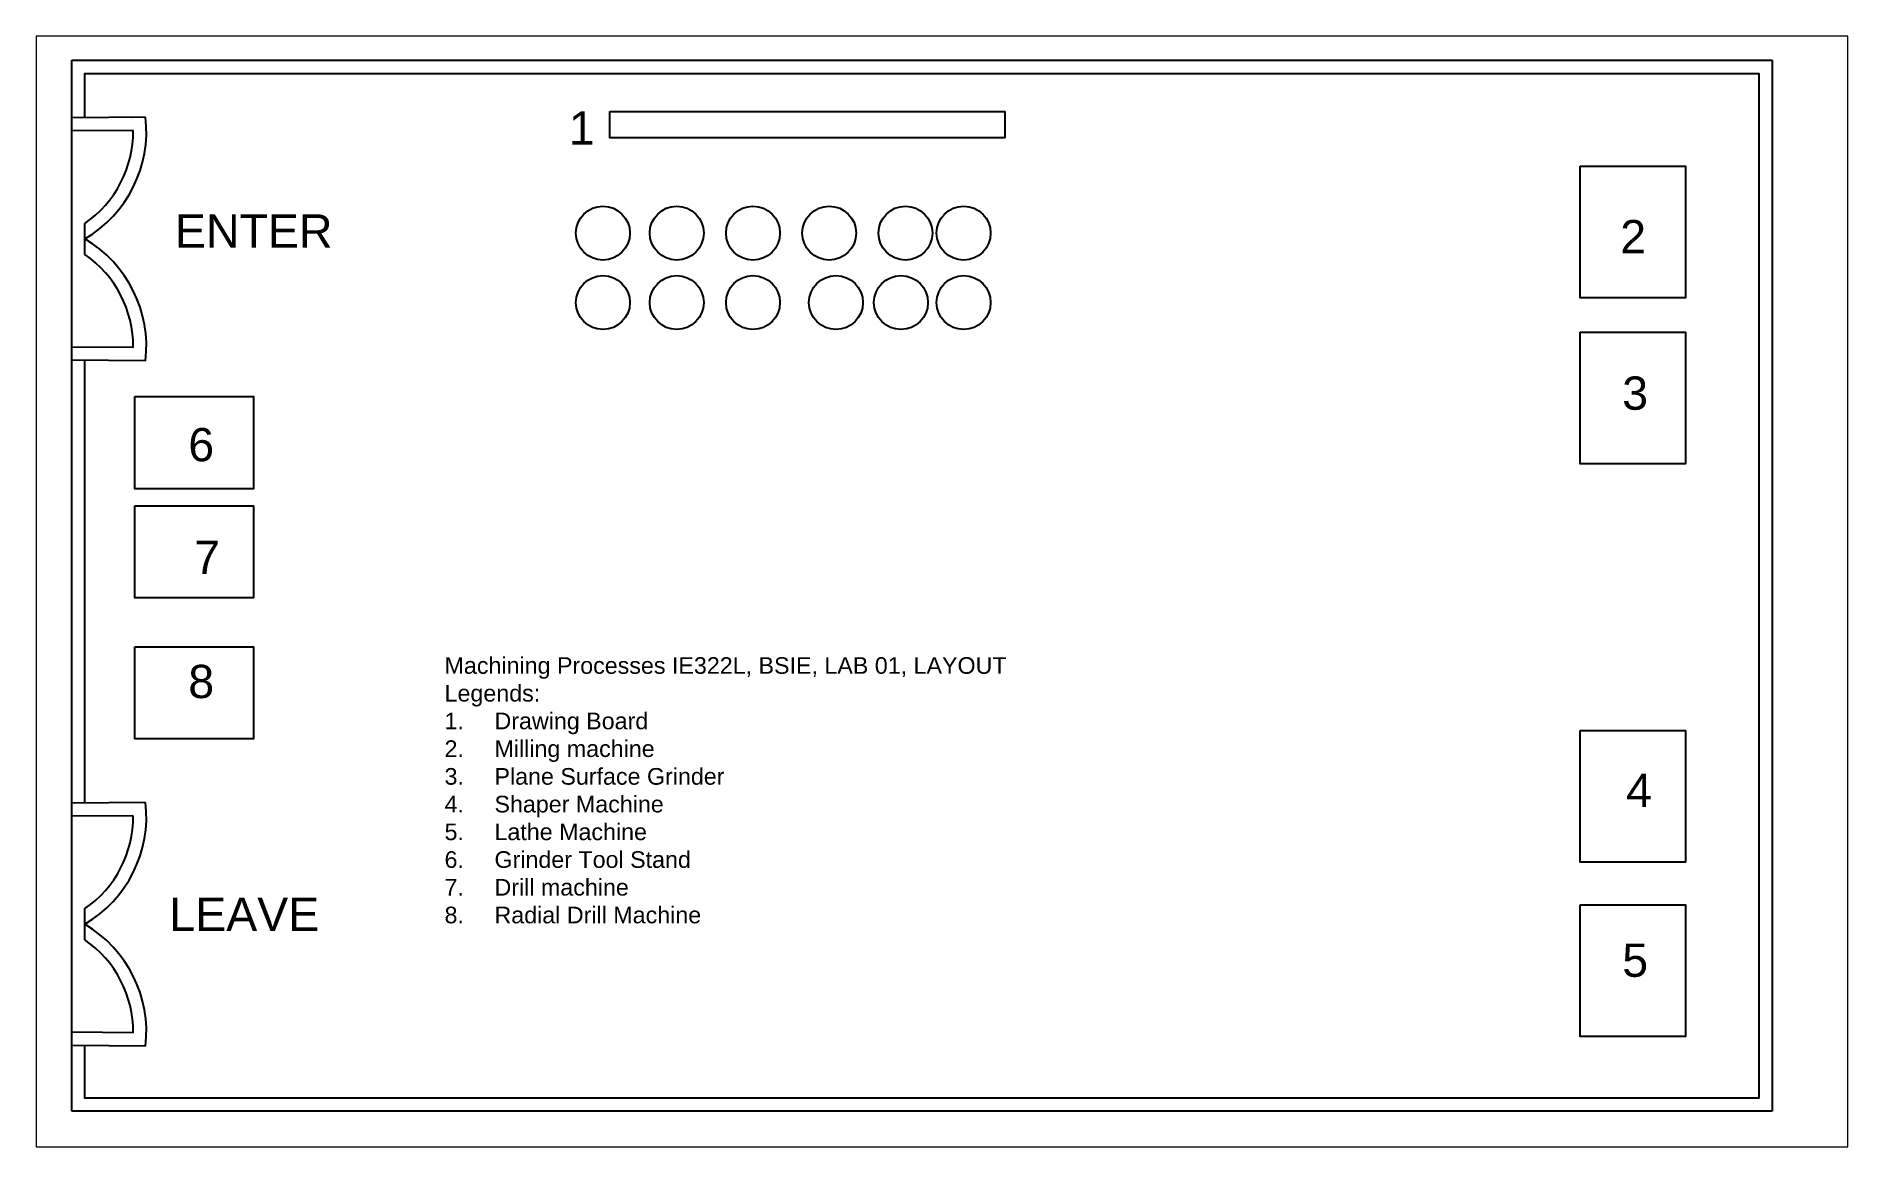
# Paper-space layout 'Layout1' of a CAD drawing. Header units: inches. Extents: x 0.2 to 11, y 0.1 to 6.8.
# The model-space entities are those that its viewports show. They can reach past a viewport. Long polylines and large blocks are cut down to what shows.
import ezdxf

# ---------------------------------------------------------------- set-up
doc = ezdxf.new("R2010")
doc.units = ezdxf.units.IN
doc.header["$MEASUREMENT"] = 0
doc.styles.get("Standard").update_dxf_attribs({"font": 'arial.ttf'})

msp = doc.modelspace()

# ---------------------------------------------------------------- linework, layer by layer
for p, q in [((-0.38, 78.62), (128.76, 78.62)), ((-0.38, -1.26), (-0.38, 78.62)), ((128.76, 78.62), (128.76, -1.26)), ((4.15, 74.08), (4.15, 74.08)), ((128.76, -1.26), (-0.38, -1.26))]:
    msp.add_line(p, q)
for points in [[(0.62, 74.26), (0.62, 77.62), (127.76, 77.62), (127.76, -0.26), (0.62, -0.26), (0.62, 3.73)], [(5.23, 74.29), (-0.38, 74.25)], [(4.29, 73.29), (-0.38, 73.25)], [(0.62, 63.85), (0.62, 66.22)], [(4.29, 56.78), (-0.38, 56.82)], [(5.23, 55.78), (-0.38, 55.82)], [(0.62, 22.17), (0.62, 55.82)], [(5.23, 22.21), (-0.38, 22.16)], [(4.29, 21.2), (-0.38, 21.16)], [(0.62, 11.76), (0.62, 14.14)], [(4.29, 4.7), (-0.38, 4.74)], [(5.23, 3.69), (-0.38, 3.74)]]:
    msp.add_lwpolyline(points)
for points in [[(40.49, 74.73), (70.49, 74.73), (70.49, 72.73), (40.49, 72.73)], [(114.18, 70.57), (122.18, 70.57), (122.18, 60.57), (114.18, 60.57)], [(114.18, 57.95), (122.18, 57.95), (122.18, 47.95), (114.18, 47.95)], [(4.41, 53.05), (13.41, 53.05), (13.41, 46.05), (4.41, 46.05)], [(4.41, 44.75), (13.41, 44.75), (13.41, 37.75), (4.41, 37.75)], [(4.41, 34.04), (13.41, 34.04), (13.41, 27.04), (4.41, 27.04)], [(114.18, 27.68), (122.18, 27.68), (122.18, 17.68), (114.18, 17.68)], [(114.18, 14.42), (122.18, 14.42), (122.18, 4.42), (114.18, 4.42)]]:
    msp.add_lwpolyline(points, close=True)
for centre in [(39.96, 65.48), (45.57, 65.48), (51.36, 65.48), (57.15, 65.48), (62.94, 65.48), (67.36, 65.48), (39.96, 60.2), (45.57, 60.2), (51.36, 60.2), (57.66, 60.2), (62.6, 60.2), (67.36, 60.2)]:
    msp.add_circle(centre, 2.05)
for centre, radius, start, end in [((-4.2, 73.21), 9.49, 300.4893, 6.5375), ((-4.2, 73.21), 8.49, 304.5506, 0.4893), ((-4.2, 56.86), 9.49, 353.4625, 59.5107), ((-4.2, 56.86), 8.49, 359.5107, 55.4494), ((-4.2, 21.13), 9.49, 300.4893, 6.5375), ((-4.2, 21.13), 8.49, 304.5506, 0.4893), ((-4.2, 4.77), 9.49, 353.4625, 59.5107), ((-4.2, 4.77), 8.49, 359.5107, 55.4494)]:
    msp.add_arc(centre, radius, start, end)

psp = doc.layouts.get("Layout1")

# ---------------------------------------------------------------- texts
at = {"attachment_point": 1}
for s, width, heights, insert, char_height in [('1', 0.20885, [0], (3.358, 6.356), 0.2), ('ENTER', 0.20885, [0], (0.991, 5.737), 0.2), ('2', 0.20885, [0], (9.676, 5.703), 0.2), ('3', 0.20885, [0], (9.688, 4.762), 0.2), ('6', 0.20885, [0], (1.071, 4.452), 0.2), ('7', 0.20885, [0], (1.106, 3.774), 0.2), ('Machining Processes IE322L, BSIE, LAB 01, LAYOUT\\PLegends:\\P\\pxi-3,l3,t3;1.^IDrawing Board\\P2.^IMilling machine\\P3.^IPlane Surface Grinder\\P4.^IShaper Machine\\P5.^ILathe Machine\\P6.^IGrinder Tool Stand\\P7.^IDrill machine\\P8.^IRadial Drill Machine', 4.05747, [2.073], (2.611, 3.074), 0.1), ('8', 0.20885, [0], (1.071, 3.028), 0.2), ('4', 0.20885, [0], (9.711, 2.374), 0.2), ('LEAVE', 0.20885, [0], (0.957, 1.628), 0.2), ('5', 0.20885, [0], (9.688, 1.352), 0.2)]:
    psp.add_mtext_dynamic_manual_height_columns(s, width=width, gutter_width=1, heights=heights, dxfattribs=dict(at, insert=insert, char_height=char_height))

# ---------------------------------------------------------------- viewports
at = {"layer": '0'}
psp.add_viewport(center=(5.6, 3.469), size=(10.886, 6.67823), view_center_point=(65.712, 38.242), view_height=84.40547, dxfattribs=at)

doc.saveas('drawing.dxf')
